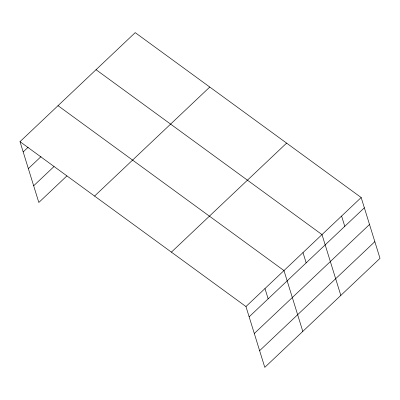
<?xml version="1.0" encoding="UTF-8"?>
<svg xmlns="http://www.w3.org/2000/svg" width="400" height="400" viewBox="0 0 400 400"><rect width="100%" height="100%" fill="white"/><g stroke="black" fill="none" stroke-linecap="round" stroke-linejoin="round"><path stroke-width="0.6" d="M20 141.655L135.215 32.635L361.175 197.53L380 258.345L264.785 367.365L245.96 306.55L20 141.655L38.825 202.47L66.89 175.915M23.18 151.93L28.16 147.22M28.345 168.61L41.015 156.615M33.665 185.79L54.03 166.52M94.565 196.07L209.78 87.05M171.395 252.135L286.61 143.115M245.96 306.55L361.175 197.53M249.14 316.825L364.355 207.805M254.305 333.5L369.52 224.485M259.62 350.685L374.835 241.665M96.04 69.7L322 234.595L340.825 295.41M58.02 105.68L283.98 270.575L302.805 331.39M341.59 216.065L344.77 226.34M302.99 252.585L306.17 262.86M264.97 288.56L268.15 298.835"/></g></svg>
